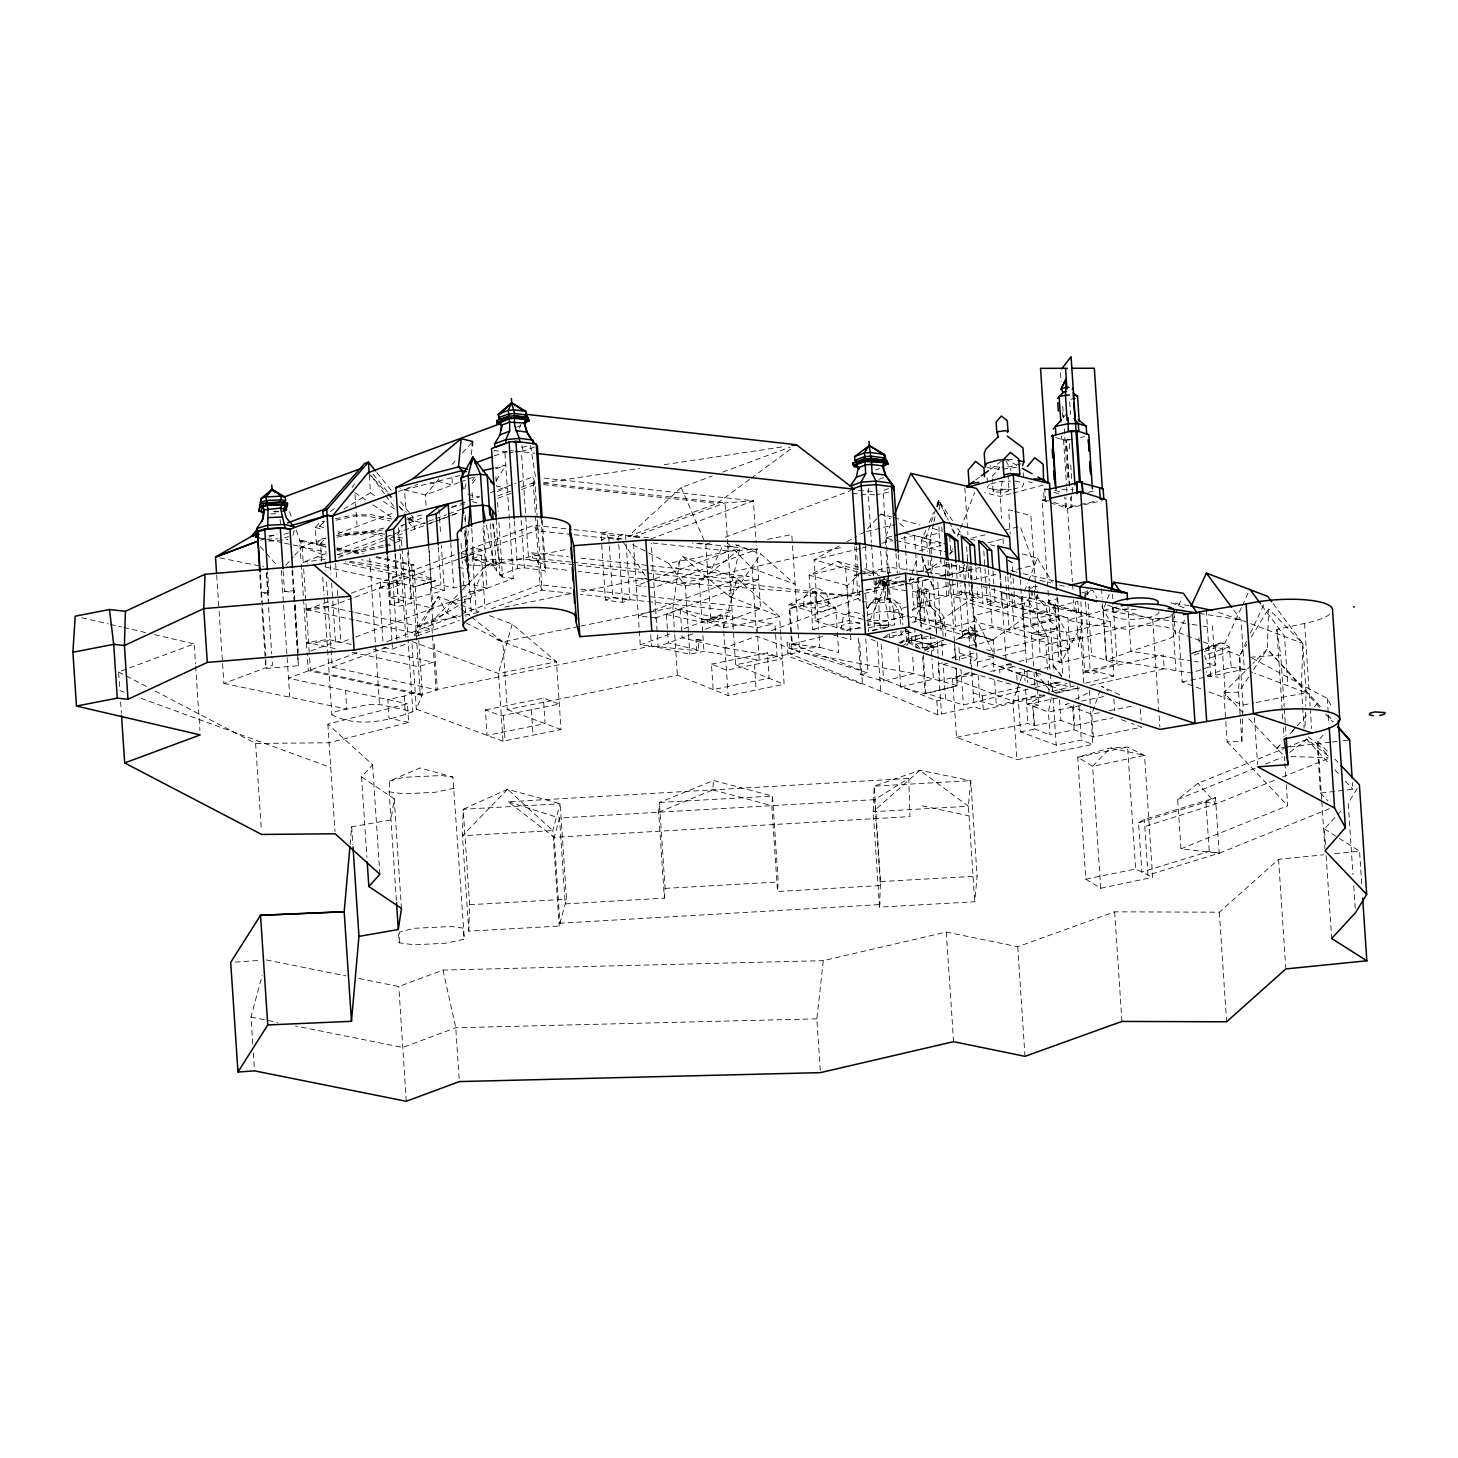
<?xml version="1.0" encoding="UTF-8"?>
<svg xmlns="http://www.w3.org/2000/svg" width="1458" height="1458" viewBox="0 0 1458 1458"><rect width="100%" height="100%" fill="white"/><g stroke="black" fill="none" stroke-linecap="round" stroke-linejoin="round"><path stroke-width="0.75" stroke-dasharray="5 3.75" d="M396.357 900.461L389.158 791.858L389.468 781.087L419.922 767.947L452.891 777.096L464.355 939.207L445.419 943.235L414.017 944.82L399.182 942.834L398.581 933.813M399.182 942.834L399.51 932.063L413.853 928.309L451.233 926.504L462.915 928.072L464.355 939.207M468.783 931.17L469.567 904.725L463.225 809.263L507.53 789.27L560.164 803.777L566.506 899.221L559.161 926.049L468.783 931.17L462.441 835.726L463.225 809.263L560.164 803.777L552.819 830.604L559.161 926.049M1246.517 641.392L1239.756 655.717L1238.607 692.149L1240.248 716.789M1225.795 721.619L1227.126 741.794L1241.87 741.448L1243.036 705.016L1239.756 655.717L1246.681 644.472M1253.57 669.678L1267.312 649.102L1268.588 608.879L1302.814 643.47L1306.095 692.769L1305.675 706.109M1273.144 603.648L1302.814 643.47L1301.411 687.921L1304.09 728.253M1305.038 726.102L1305.603 708.333M559.416 923.26L879.356 904.616L879.52 907.131L880.541 881.58L874.199 786.135L919.907 770.243L970.773 780.65L977.115 876.112L974.728 901.737L879.52 907.131L873.178 811.687L874.199 786.135L970.773 780.65L968.385 806.274L974.728 901.737M508.368 801.791L559.508 818.011L565.212 903.905L664.374 898.128L658.651 812.234L659.38 802.483L713.491 780.522L772.503 796.068L778.207 881.962L777.515 891.531L880.377 885.535L874.672 799.64L908.79 778.426L909.992 816.589L554.222 837.329L508.368 801.791L908.79 778.426M664.374 898.128L665.085 888.378L659.38 802.483L772.503 796.068L771.811 805.636L777.515 891.531M658.651 812.234L712.798 789.871L713.491 780.522M888.797 575.655L887.813 588.175L907.477 590.8M888.961 573.559L889.453 567.29L945.385 574.798L946.807 596.085L909.664 591.091M468.273 531.058L465.558 564.902L493.205 565.923L500.13 563.353L492.585 523.732M350.102 844.674L351.688 826.777L390.999 819.943L394.189 798.838L361.566 776.895L372.592 764.703L327.886 724.17L407.42 703.795L408.659 722.403L329.107 742.778L255.587 743.452L154.894 690.892M858.543 574.215L854.315 575.163L852.493 596.085L681.888 583.127L578.334 571.463M965.56 579.482L966.8 565.886M967 563.608L967.82 554.532M879.52 907.131L880.012 901.919M1022.24 616.588L1024.3 603.794L1029.84 597.543L1032.519 596.869L1037.987 597.27L1045.058 603.102L1047.464 613.271L1046.279 615.786L1038.406 617.809L1028.455 618.137L1022.24 616.588L1023.425 614.055L1031.298 612.05L1041.267 611.722L1047.464 613.271M471.317 454.55L472.009 448.025M820.271 1070.391L816.845 1018.832L823.314 960.658L946.297 932.063L1017.739 946.752L1114.659 911.833L1219.325 912.198L1278.557 859.345L1323.554 854.807M803.358 606.182L804.488 596.65L811.559 589.032L814.421 588.394L819.578 588.941L826.759 594.244L829.128 603.412L827.032 605.963L818.612 607.822L808.807 607.913L803.358 606.182L805.454 603.648L813.874 601.771L823.679 601.68L829.128 603.412M1002.156 480.885L1000.188 496.431L1001.664 518.647M679.574 561.202L672.922 607.421L674.562 632.262M861.058 627.979L847.171 629.327L840.956 627.778L843.18 617.572C848.319 610.392 858.088 610.938 863.956 616.88M1080.852 601.899L1082.273 623.404L1078.537 646.842L1075.585 602.154M1051.291 697.562L1048.411 712.014L1049.924 734.741L1074.145 729.838L1093.3 736.964L1141.632 727.196L1131.426 723.405M933.448 523.805L929.129 542.832L930.149 558.232M933.922 521.691L935.362 515.348M937.294 506.874L938.733 500.531L952.53 520.779M648.719 552.983L668.712 563.371L739.571 549.21L728.836 596.085L731.114 597.16M868.932 488.011L868.075 491.747L871.447 542.504M464.738 488.959L466.36 482.598M252.763 1043.946L250.976 1017.046L262.203 975.311M580.721 626.083L672.922 607.421L723.697 627.888L737.001 578.498L682.308 556.427L675.564 568.237L678.535 568.474M512.141 624.042L498.472 673.523L502.974 741.265L561.002 729.51L556.5 661.768L512.141 624.042L489.432 615.622M292.93 535.286L294.279 530.384M1109.246 594.226L1103.123 610.209L1106.403 659.508L1191.168 673.013L1215.717 664.757L1215.334 645.493L1220.31 643.014L1223.791 643.178L1229.13 646.951L1231.263 667.235L1206.714 675.491L1206.44 671.464M909.391 581.888L917.556 556.883M1100.097 690.199L1091.805 714.238L1093.3 736.964M935.836 508.897L926.413 536.107L927.434 551.489M936.565 506.819L938.733 500.531L948.374 520.069M1019.506 682.891L1012.982 701.134L1016.864 759.746L1092.88 744.4L1090.639 710.575M1020.235 680.85L1022.423 674.781L992.424 663.627L979.849 668.384M1011.396 489.651L997.017 490.216L987.813 488.047L989.162 484.421M992.151 476.474L999.55 467.726M993.171 491.747L993.773 490.161L998.639 488.867L1008.991 489.56L1008.389 491.146L1003.505 492.458L993.171 491.747L992.297 478.643M1172.688 621.29L1177.171 609.59M1178.647 605.69L1181.8 597.452M1026.377 662.661L1022.058 597.488L1023.662 593.351M1024.464 591.274L1027.69 583M1028.491 580.94L1037.367 558.195L1020.327 553.311M890.947 523.44L885.17 538.02L885.917 549.156M952.457 548.809L950.798 552.983L944.237 551.489M957.414 536.307L974.764 492.531M414.108 635.888L417.899 626.648L438.257 596.668L458.468 604.159M502.974 741.265L416.332 709.171L422.401 694.409L418.646 637.948M925.775 530.493L921.456 540.481L922.477 555.881M929.238 522.511L933.539 512.523M937.002 504.523L938.733 500.531L947.281 518.829M519.285 428.288L521.089 424.278M1200.736 688.814L1182.11 681.888L1178.829 632.59L1184.534 620.27M1241.323 607.731L1222.296 648.755L1225.577 698.054L1243.036 705.016L1253.898 702.902M1242.271 605.69L1247.975 593.37M461.311 603.812L470.624 598.144L485.696 565.777L568.019 549.101M840.956 627.778L842.141 625.245L850.014 623.222L859.983 622.894M1029.129 586.79L1028.728 587.647L1030.842 588.175L1037.276 586.517L1029.129 586.79L1029.439 598.4L1037.586 598.126L1037.567 590.818M1250.381 633.209L1264.851 602.537M651.216 579.154L685.333 585.952L699.439 583.109L707.768 573.286L709.317 573.723L723.314 544.636M462.478 599.803L452.272 601.862L446.421 612.889L417.899 626.648L431.568 621.928L462.642 615.64M1036.182 595.338L1040.247 656.373L1061.205 662.333L1082.273 623.404L1129.531 629.747L1165.799 617.809A38.929 9.55 -3.8 0 0 1173.034 613.782M397.542 534.667L402.918 524.789M875.729 584.986L881.343 580.102L887.503 583.528L886.81 584.713L875.729 584.986L881.343 580.102L887.503 583.528M869.023 605.69L867.145 608.861A19.045 17.988 -47.1 0 1 873.451 601.297L881.124 597.416L891.895 599.019A19.045 17.988 -47.1 0 1 902.174 613.818L902.903 624.881M943.107 636.417L942.433 626.375A20.193 16.603 64.7 0 0 932.683 608.715L929.475 606.984L929.183 590.362L926.249 589.579L917.428 590.654L917.72 607.293L916.699 591.912L922.659 587.009L929.183 590.362L930.204 605.744L925.52 607.968L917.72 607.293L914.275 609.189A20.193 19.063 -47.1 0 0 911.615 611.485M883.293 637.529L901.153 634.522L903.304 630.84M905.637 627.304L906.84 645.347L909.118 641.447L921.511 638.422L921.256 634.449L908.863 637.474L906.566 641.374L900.042 643.014L930.477 635.688M415.275 635.579L438.257 596.668L446.421 612.889L458.505 619.103M1357.161 788.468L1348.213 803.103L1352.969 874.672M1251.292 636.982L1268.588 608.879M352.107 487.519L354.403 483.801M496.23 480.502L505.78 465.157L495.228 467.69M1248.595 677.168L1238.607 692.149L1223.863 692.477L1225.649 719.377M472.228 480.684L474.67 477.112M730.859 597.507L760.748 553.949L795.157 584.293L752.128 568.365L726.777 542.394M900.461 624.133L900.023 617.499A19.045 15.655 64.7 0 0 890.82 600.842L887.776 599.22L879.447 600.259L877.771 602.464A19.045 9.769 -85.1 0 0 873.943 620.725L874.527 629.583M1071.393 495.975L1072.086 506.363L1071.12 507.584L1065.434 507.694L1064.741 497.306M1065.434 507.694L1066.454 506.418L1065.889 498.107M1072.086 506.363L1071.12 507.584L1070.427 497.196M438.949 479.008L425.426 495.009L426.155 506.218M1049.049 489.195L1044.803 488.922L1043.545 490.38L1044.238 500.768L1048.739 500.787L1068.659 507.111L1078.337 504.978M1044.238 500.768L1045.477 499.31L1044.803 488.922M472.283 483.236L476.602 478.26M1062.918 417.972L1067.11 413.197M1321.659 799.349L1317.795 741.193L1325.049 732.937M285.786 565.303L293.24 556.901M294.735 555.225L302.189 546.823L325.48 538.184L321.307 539.023L316.386 544.344L326.72 547.297M1276.88 748.428L1281.236 743.58L1276.843 748.391L1288.052 747.097M452.162 464.337L455.096 461.074M462.441 452.928L472.72 441.519M1297.219 725.774L1308.792 712.926M1314.569 706.51L1317.467 703.303L1267.312 649.102L1252.823 663.554M1325.431 844.565L1324.393 828.909L1340.777 811.177M316.386 544.344L315.256 527.359L320.177 522.037L324.514 521.107M891.84 517.061L881.088 514.054L864.394 532.061L858.58 535.268M432.315 633.228L431.568 621.928L460.947 591.456M462.496 589.852L485.696 565.777M1251.219 665.158L1223.863 692.477L1242.562 712.215M977.662 631.514L973.197 633.629A8.657 2.114 -3.8 0 1 963.574 633.337A8.657 2.114 -3.8 0 1 964.303 630.749L976.368 630.53L977.662 631.514L977.935 635.56L973.47 637.675A8.657 2.114 -3.8 0 1 963.847 637.383A8.657 2.114 -3.8 0 1 964.576 634.795L973.251 634.048L977.935 635.56M833.52 635.014L850.907 639.752L847.298 585.569L861.514 571.828M323.53 527.559L319.393 526.374L324.223 521.764M319.393 526.374L323.002 522.985M321.726 561.421L320.523 543.36L324.132 539.97M412.851 711.704C386.935 721.236 357.994 727.815 331.914 714.894L335.522 711.504L367.999 704.542L379.463 704.451L412.851 711.704L408.058 639.442M639.77 537.729L628.034 536.526L681.178 487.537L712.233 476.001M960.202 572.593L964.74 568.492L964.449 564.1M300.184 548.609L302.189 546.823L326.355 552.072M881.124 597.416L880.377 598.017A19.045 4.155 82.9 0 0 879.138 611.85L880.268 628.872M709.317 573.723L739.571 549.21M1329.514 808.68L1219.198 853.222L1180.962 848.811L1177.681 799.513L1198.002 783.274L1283.969 748.574M884.241 637.492L889.198 633.629L898.948 631.259M923.971 648.938L930.969 643.47L943.381 640.445L924.135 649.411M909.828 584.658L918.832 577.696M926.03 572.137L940.428 561.002M949.431 554.04L953.04 551.252M1289.656 752.456L1307.042 739.261L1328.73 756.374M749.54 479.445L717.081 503.466L538.84 484.147M751.344 478.115L791.001 448.754M1084.406 596.322L1091.04 591.474M330.383 511.521L335.759 507.603M975.766 479.937L979.411 477.276M990.365 469.312L1003.122 460.017M952.147 658.032L959.291 653.002L977.079 658.688L969.935 663.718M994.265 653.366L993.39 640.044L936 623.751L966.545 602.482L1023.407 618.629L992.843 639.88M936 623.751L938.806 621.819M901.682 646.514L911.596 639.898L933.047 645.511L933.375 650.286L927.434 651.762M924.791 651.033L933.047 645.511M970.663 645.147A17.314 4.246 -3.8 0 0 976.149 644.655L993.39 640.044L975.129 634.831L958.362 638.896L964.576 634.795M958.362 638.896L968.75 632.189L993.39 640.044M956.484 639.697L962.845 635.706M962.572 631.66L970.518 626.703L976.368 630.53M343.888 509.061L370.46 492.804L369.293 475.253M431.568 621.928L459.452 604.942M1219.198 853.222L1209.229 851.363L1141.833 872.048L1138.552 822.749L1144.311 819.487L1215.498 797.654L1219.198 853.222L1147.993 875.055L1144.311 819.487M899.695 642.541L908.863 637.474M839.243 545.93L814.074 559.781L818.722 629.528M846.97 541.665L856.648 536.325M1080.578 705.508L1048.411 712.014L1027.234 704.141L1044.748 695.302M1075.311 699.311L1089.399 692.24M1085.062 594.08L1090.784 591.201M410.062 518.046L413.051 521.29L415.02 529.035L409.188 523.222L413.051 521.29L412.76 516.843L398.453 499.183M1190.785 653.749L1220.31 643.014M858.416 567.071L837.53 561.385L809.117 575.181L812.707 629.364L816.863 630.494M882.947 628.872L894.41 624.753L893.535 611.485A19.045 9.769 -85.1 0 0 887.576 597.835L885.717 597.306L884.386 577.404M1204.29 802.574L1215.498 797.654M865.76 638.732L868.02 672.976L791.894 649.102L788.942 604.633L815.186 591.602L815.15 620.762L836.017 612.178L888.724 626.284L871.137 630.53M394.006 543.196L401.46 540.171L401.879 546.513M408.659 722.403L389.031 718.174L387.792 699.567L404.158 696.122L411.63 693.097L422.401 694.409L437.345 689.962L434.065 640.518M1286.065 747.717L1307.042 739.261M1177.681 799.513L1255.119 768.238M1265.599 764.01L1282.329 757.249M1274.201 780.394L1215.917 803.923L1144.785 826.577M1282.53 777.023L1328.311 758.543M1180.962 848.811L1287.706 805.709L1286.065 781.051M877.388 598.327L874.527 599.457A19.045 15.655 64.7 0 0 867.455 614.711L868.585 631.733M899.805 642.796L921.256 634.449M969.37 672.338L952.603 678.681L956.503 737.292L1016.864 759.746M219.101 611.266L223.894 683.474L272.464 665.249L271.881 656.228M260.162 540.298L266.541 537.911M268.673 537.127L277.184 533.938M310.718 651.015L335.486 641.757L340.899 642.486L353.437 637.82M516.606 427.158L520.615 425.681M398.417 491.528L417.553 484.439M494.244 455.953L509.279 450.376L513.325 450.832M526.775 446.257L519.048 448.025M534.466 447.059L521.435 451.743L528.616 559.599L545.219 564.191M458.687 482.653L425.426 495.009L400.221 488.722M460.764 481.887L473.249 477.24M495.665 468.929L505.78 465.157M338.165 533.464L395.318 512.25M326.282 553.621L303.209 562.187L301.77 540.389L299.674 540.973L301.077 562.168M336.926 549.666L381.668 533.063M400.841 525.937L424.26 517.244M451.962 506.965L458.341 504.596M460.473 503.794L479.646 496.686M490.289 492.731L515.859 483.236M517.973 482.434L532.899 476.912L534.886 482.27L537.237 517.645M497.16 491.51L507.275 487.756L496.522 486.316L495.793 475.144M429.436 523.367L437.746 520.287M439.824 519.504L450.23 515.64M452.308 514.874L458.541 512.56M338.566 557.43L387.409 539.296M389.523 538.512L395.902 536.143M398.016 535.359L402.262 533.774M410.773 530.621L459.799 512.414M498.199 498.162L510.993 493.405M521.654 489.451L536.58 483.892L531.842 483.382M119.592 686.426L118.627 671.956L194.187 643.907L195.518 663.882M327.995 601.789L304.613 610.483L326.483 607.603L352.052 598.217M351.396 593.114L459.853 552.837M461.986 552.035L534.284 525.19L536.289 530.548L354.185 597.434M537.273 525.135L536.125 525.554L571.773 529.418M380.556 587.884L380.155 581.906L388.12 582.963L401.788 577.878L392.676 576.657L396.922 640.518M461.421 553.621L467.398 554.423L481.067 549.338L485.022 608.751M379.408 587.72L393.077 582.653L402.189 583.874L388.521 588.941L379.408 587.72L382.962 641.156M460.637 558.469L472.356 554.113L481.468 555.334L467.799 560.401L461.822 559.599M722.767 472.1L790.108 447.096M500.13 563.353L493.442 562.46L486.516 565.03L483.874 525.153M626.175 544.016L629.874 599.657L622.602 602.354L605.453 600.058L601.061 533.974L607.421 531.623L607.822 537.601M464.81 585.715L469.695 583.911L487.008 588.23L482.744 524.005M490.398 523.841L493.205 565.923L499.875 575.053L517.481 568.511L524.351 567.818L544.636 570.534L545.766 572.301L542.248 519.522M601.061 533.974L618.21 536.289L625.482 533.592L625.883 539.569L608.733 537.273L601.461 539.97L605.744 540.535M355.533 637.055L513.307 578.462L504.905 451.998M628.034 536.526L720.052 502.372M633.064 537.036L725.009 502.901L753.385 500.823L756.173 542.85M650.961 538.859L753.385 500.823L544.144 478.133M357.155 652.692L288.465 678.189L407.42 703.795M386.935 641.629L459.252 614.784M461.366 613.982L540.061 584.767L571.554 588.194M383.399 647.826L392.512 649.047L406.181 643.962M875.511 470.023L879.393 468.583M878.937 479.336L884.532 477.258M710.119 542.85L705.854 544.435L692.459 543.087M725.063 537.309L850.962 490.562M888.469 488.612L883.038 490.635L890.437 602.045L902.994 603.721M644.746 582.544L636.289 585.697L645.238 586.608M646.86 581.76L729.383 551.124L757.759 549.046L654.186 587.519L647.48 586.827M888.706 492.166L876.859 494.663M605.453 600.058L612.725 597.361L629.874 599.657M650.997 611.285L638.312 616.005L656.209 617.827M653.111 610.501L731.387 581.432L759.764 579.373L655.061 618.247M633.501 543.67L640.226 644.91L696.724 650.651L696.013 639.88L697.963 639.369L698.692 650.14L668.311 642.942L666.415 614.419L680.266 609.28L720.27 618.757L720.033 615.003L707.094 619.632L701.827 619.103L757.085 627.778L773.123 623.951M640.226 644.91L669.477 634.048M684.112 628.617L732.171 610.756L580.302 594.281M692.75 633.865L658.123 646.732L651.252 543.287M705.453 629.145L760.547 608.697L756.319 545.055M863.464 573.632L881.944 571.19L890.729 572.374M899.878 576.73L889.034 580.758L907.86 583.291M680.266 609.28L682.162 637.802L724.845 647.917L756.629 636.107L799.658 652.054L792.532 545.857M771.428 630.621L858.124 598.418L854.698 546.732M359.069 978.537L398.818 986.501L443.013 970.08L823.314 960.658M337.873 554.623L382.634 538.184M384.766 537.401L391.163 535.05M393.296 534.266L401.825 531.149M403.939 530.366L433.791 519.394M435.924 518.611L446.585 514.692M448.718 513.927L461.493 509.225M497.743 495.92L510.537 491.218M521.18 487.3L534.886 482.27M327.613 597.525L332.242 667.181L387.336 646.951M417.006 636.053L459.398 620.488M491.182 608.806L542.048 590.144L571.299 593.315M666.415 614.419L707.33 623.404L720.27 618.757M1192.826 653.056L1203.05 649.63M1205.11 648.938L1215.334 645.493M1205.365 649.375L1223.791 643.178M1194.157 654.915L1202.34 652.163M1204.381 651.471L1214.605 648.045M1229.13 646.951L1204.581 655.189L1205.638 659.399L1230.206 651.161M268.928 592.276L261.656 594.536L261.656 592.732L268.928 592.276L267.579 571.919M1138.552 822.749L1205.948 802.064L1215.917 803.923L1198.002 783.274M284.128 534.339L288.411 533.027M284.365 537.893L288.648 536.599M1098.129 671.992L1092.552 673.687L1084.606 671.099L1080.706 612.597L1074.364 611.339L1073.598 599.803M325.17 566.962L415.238 586.535L430.183 582.088L433.463 631.533M415.238 586.535L435.377 580.776L414.218 571.171L361.493 559.708M422.711 584.312L435.377 580.776L345.309 561.366M375.872 557.539L411.703 565.321L413.78 564.738L418.501 635.688M891.695 536.252L885.17 538.02L893.918 540.025M988.123 542.85L1003.122 538.786M928.673 579.336L912.034 583.838L913.455 605.125L948.812 595.538L958.106 593.807L961.387 594.554L960.786 585.606M941.157 575.946L945.385 574.798M887.977 580.32L890.054 611.485L909.191 606.291M961.387 594.554L953.678 596.65L965.506 599.347L973.215 597.251L977.917 598.309L977.17 587.301M966.618 546.659L970.19 600.404L977.917 598.309M970.19 600.404L982.856 603.302L990.565 601.206L995.067 602.227L992.971 570.807M986.319 588.759L987.358 604.323L995.067 602.227M987.358 604.323L1002.102 607.676L1009.811 605.58L1058.399 617.153L1009.064 630.075L973.707 621.545L955.683 626.448L907.55 615.476M1116.956 606.874L1067.821 620.051L1082.273 623.404M1021.001 463.826L1009.884 466.779L1001.664 467.107M1016.481 467.289L1001.682 469.221M991.021 483.928L1000.297 481.468L1010.558 481.067M1013.255 489.159L1022.532 486.699L1023.88 483.072L1014.677 480.903M696.724 650.651L698.692 650.14M1010.923 493.624L1000.188 496.431L984.715 492.695M1013.055 493.059L1045.24 484.621M976.295 647.06L974.217 615.568L1029.293 601.753L1030.879 625.701L1049.851 620.725L1057.579 627.851L1057.743 630.421L1038.77 635.159M1057.579 627.851L1038.606 632.808L1030.879 625.701M389.468 781.087L403.83 777.333L441.209 775.528L452.891 777.096M460.127 475.508L404.54 489.797L406.035 512.214M408.623 518.374L423.585 514.528M451.379 507.402L466.341 503.557M387.737 555.425L390.544 597.725L397.925 595.83L410.81 599.038L444.362 590.417L441.373 545.219M428.798 547.333L431.495 587.191L440.881 584.786L453.766 587.993L457.739 586.973M387.19 556.664L390.343 604.286L403.41 600.933L390.544 597.725M459.726 586.462L469.695 583.911L465.867 526.32M390.343 604.286L398.672 606.364L411.739 603.011L432.953 608.296L428.816 546.294M1028.145 689.142L963.355 704.979L925.885 693.261L923.333 654.988M704.287 577.404L707.987 576.475M977.297 662.132L992.406 658.342M1002.867 655.717L1025.685 649.995L1022.587 603.43M1074.619 685.916L1050.945 691.639M1085.517 683.182L1113.839 676.075L1110.249 621.801L1101.464 606.036M978.172 675.09L979.904 701.316L996.343 705.581L1040.411 694.537M889.562 637.93L911.104 632.553L911.906 644.655M924.354 649.776L949.942 643.397M858.252 638.021L860.694 674.744L883.657 681.105L913.838 673.596L957.396 685.697L956.102 665.996M898.146 647.899L900.752 687.046L925.101 693.789L957.086 685.825L955.901 667.964M879.666 580.32L886.464 579.318L887.776 599.22L887.157 578.152M916.699 591.912L928.454 591.602M867.455 614.711L879.138 611.85L893.535 611.485L902.174 613.818L900.023 617.499L888.323 620.361L873.943 620.725L867.455 618.976M868.33 627.979L880.031 625.117L894.41 624.753M872.485 630.767L878.336 629.346M912.052 622.402L920.326 620.379L935.562 619.996L944.729 622.475L945.659 636.545M925.684 629.51L942.433 626.375L944.729 622.475A20.193 19.063 -47.1 0 0 933.831 606.765L927.27 604.961L915.424 607.239A20.193 16.603 64.7 0 0 912.052 610.027M943.636 644.418L931.243 647.443L915.989 647.826L914.804 629.783M866.599 531.532L895.303 524.534M859.91 548.609L814.074 559.781L857.778 571.992M862.097 548.062L866.471 547.005M881.744 543.269L892.661 540.608M901.39 538.494L914.476 535.286L947.026 544.399M837.366 632.371L838.714 652.583L819.888 647.316L792.277 643.962L789.926 608.496L861.058 591.146M865.378 590.107L904.525 580.557M789.926 608.496L922.021 577.204L924.992 621.673L920.29 622.821L917.337 578.334M812.707 629.364L849.103 620.488L861.514 623.86M792.277 643.962L824.827 636.016M846.314 630.767L861.314 627.122M904.725 616.534L867.729 625.555L884.332 586.389L883.694 576.694M919.652 550.614L941.212 545.42M985.244 534.813L969.26 538.658L977.771 541.1M1004.635 530.147L1020.181 526.393L1034.178 565.175L1010.904 570.771M921.839 556.756L933.721 589.378L963.246 582.271M974.09 579.646L1000.316 573.322L1001.336 588.54M860.694 674.744L868.02 672.976M900.752 687.046L933.357 679.191L932.008 658.761M1010.613 663.554L1006.385 664.575L1043.527 675.145M1019.069 661.495L1069.935 649.174L1067.857 617.773L990.11 596.03L959.492 591.547L962.59 636.617M938.988 526.575L939.061 533.081L926.413 536.107L921.456 540.481L929.129 542.832L941.449 542.868M917.793 571.682L949.322 564.118L970.791 570.206L971.374 579.118M1050.216 621.053L1048.867 600.732L1057.615 598.637L1054.025 607.786L1089.181 614.638L1036.474 599.639L1001.61 592.896L1006.075 660.091M1081.727 592.877L1092.698 590.253L1097.09 598.144M1069.935 649.174L992.187 627.432L962.353 634.595L920.29 622.821M1024.045 627.341L1059.091 618.921M1033.576 666.233L1031.389 633.246L1050.708 628.598L1066.655 632.736L1110.249 621.801L1086.465 615.64M925.885 693.261L957.396 685.697M1036.018 670.133L1053.788 665.85L1062.025 676.421M1034.998 687.502L1059.638 681.579M973.179 692.878L982.364 695.922L1021.912 686.918M1030.697 684.932L1048.284 680.922L1049.213 694.846M787.83 652.838L937.786 714.857L974.108 706.802L983.293 709.827L1044.803 695.849M1057.925 692.86L1079.704 687.921M1090.529 685.46L1164.231 668.785L1163.32 654.879L1083.13 673.013M1075.895 398.198L1069.571 399.62L1070.555 414.491M939.535 575.837L945.695 575.855L970.791 570.206M951.983 658.068L976.313 652.601M945.549 699.293L943.235 664.319L947.372 663.39M1080.433 437.546L1084.533 436.635M681.888 583.127L843.909 546.878M860.639 573.741L889.453 567.29M903.14 584.749L852.493 596.085L578.097 565.175M905.327 584.257L927.233 579.355M942.561 575.928L979.776 567.599M1088.069 492.275L1096.416 490.417M1080.433 504.504L1097.109 500.805M942.506 662.88L938.15 663.846L941.485 714.037M879.812 677.824L936.856 700.952L940.574 700.132M1053.788 604.377L1054.025 607.786L1077.772 601.17L1078.537 612.56L1048.94 603.922L1042.051 500.058L1045.477 499.31M1042.051 500.058L1067.529 508.368L1102.412 500.714M1113.42 607.767L1117.156 663.955L1091.586 655.663L1059.037 662.807L1055.209 605.161L1048.94 603.922M1084.606 671.099L1117.156 663.955M1282.767 718.903L1276.825 629.437L1304.618 623.404A55.313 13.559 -3.8 0 0 1330.844 613.289M335.34 518.793L352.654 515.075L371.462 514.674L392.33 519.212M335.996 520.196L355.479 516.023L366.942 515.932L389.906 520.925M336.47 535.779L353.784 532.061L372.592 531.66L387.19 534.831M337.126 537.182L356.609 533.008L368.072 532.917L382.689 536.088M454.331 788.231L435.395 792.241L403.975 793.845L389.158 791.858M383.983 528.088L357.319 533.701L346.293 534.065L338.019 531.696M382.361 530.001L360.144 534.685L342.156 535.05L338.019 533.865M382.889 545.547L358.449 550.687L347.423 551.051L337.071 548.099M385.112 545.073L391.783 543.67M383.49 546.987L361.274 551.671L343.286 552.035L337.071 550.267M385.714 546.513L392.366 545.11M1100.699 888.268L1152.658 877.351L1144.566 755.372L1127.563 747.061L1110.212 747.99L1077.699 757.212L1085.809 879.174L1100.699 888.268L1092.589 766.307L1110.212 747.99L1144.566 755.372L1092.589 766.307L1077.699 757.212L1127.563 747.061L1135.654 869.023L1152.658 877.351M616.351 539.314L620.744 538.421L646.951 578.297L580.339 591.784M464.501 599.384L470.624 598.144M464.865 615.185L480.411 612.032M504.832 607.093L571.445 593.588M578.498 626.539L502.81 641.866L466.56 623.24M723.697 627.888L779.611 616.57L780.795 634.376M757.65 636.399L759.235 660.073L703.977 651.38L689.853 654.223L651.453 646.04L436.051 689.689L432.461 635.488M485.368 709.918L543.415 698.163L559.325 704.068L501.279 715.823L485.368 709.918L487.063 735.379L545.092 723.624L543.415 698.163M711.468 664.119L767.382 652.801L782.417 658.87L726.503 670.188L711.468 664.119L713.162 689.579L769.077 678.243L767.382 652.801M471.444 617.044L502.81 641.866L507.311 709.627L677.423 675.163L728.198 695.648L784.112 684.312L780.941 636.599M1022.423 674.781L1047.865 684.622L1063.101 681.542M1047.865 684.622L1052.312 686.536L1066.946 683.565M1043.983 694.865L1012.982 701.134L952.603 678.681L977.152 673.942M1055.063 692.641L1078.537 687.884M1027.234 704.141L1059.401 697.635M1069.206 703.558L1065.251 704.36L1091.805 714.238L1100.59 712.47M1081.69 701.043L1105.073 696.323M1182.11 681.888L1205.219 677.223M1207.315 676.785L1244.312 669.313L1252.604 672.393M956.503 737.292L1027.908 723.514L1034.014 725.792L1060.895 720.361L1074.692 725.483L1112.964 717.755M1109.374 710.684L1133.54 705.8M1017.484 686.773L1020.491 731.861L1056.212 745.147L1081.271 740.081L1092.88 744.4M1085.809 879.174L1135.654 869.023M468.164 592.221L487.209 588.449M727.797 547.26L738.823 545.073M767.509 539.387L791.785 534.576L792.387 543.597M727.834 545.602L735.597 664.757L799.585 652.054M1256.085 702.483L1306.095 692.769L1254.664 673.159M1011.706 664.265L999.477 666.616L992.424 663.627M990.529 671.354L1015.078 666.616M1029.694 670.716L1016.59 673.25L999.477 666.616L999.915 673.013M1036.401 671.682L1038.625 705.344L1033.266 706.383L1034.779 729.109L1049.924 734.741M1020.491 731.861L1034.779 729.109M908.899 579.719L919.834 577.623M1107.369 605.161L1152.749 619.796L1174.619 616.096M543.305 482.89L639.625 468.382M664.265 464.665L785.224 446.44M722.895 618.356L710.884 620.014L701.827 619.103M325.079 559.325L303.209 562.187L307.602 563.153M306.8 643.579L328.67 640.7M1290.275 746.842L1330.152 742.231M1332.32 741.994L1340.977 740.992M1343.128 740.737L1349.616 739.99M1308.263 736.91L1317.175 743.744L1320.438 793.043L1352.896 789.288L1352.459 782.563M1334.799 853.677L1359.549 851.18L1361.772 884.733M509.316 452.563L513.307 452.162M515.294 451.98L523.276 451.196L521.344 444.143M268.873 541.137L287.864 539.515M261.839 607.694L265.866 668.475L298.38 665.705L294.917 603.867M872.358 491.437L857.104 490.289M874.727 494.827L859.527 494.134M862.316 601.407L875.474 603.175L890.437 602.045M1250.454 657.23L1280.744 655.061L1284.152 706.51M235.157 962.098L259.67 960.403M816.936 602.828L815.186 591.602L835.762 608.095L816.936 602.828L788.942 604.633L814.621 612.67L835.762 608.095L837.22 630.129M791.894 649.102L819.888 647.316L818.867 631.751M283.144 570.953L284.492 591.31L294.151 590.709L294.899 601.954M874.672 799.64L559.508 818.011L554.222 837.329L559.927 923.242M665.085 888.378L778.207 881.962M469.567 904.725L566.506 899.221M880.541 881.58L977.115 876.112M273.448 511.339L279.681 511.047M274.414 511.922L278.751 511.722M270.678 513.981L278.952 513.617M268.965 535.578L277.658 535.177M267.033 539.223L277.895 538.731M1007.405 459.726L1014.021 459.47M999.605 467.198L989.982 466.05M999.459 469.312L987.121 467.617M884.751 582.781L876.422 583.82L876.058 578.443M921.511 638.422L936.765 638.039M920.253 649.174L906.566 641.374L915.733 643.853L930.969 643.47M816.845 1018.832L455.771 1027.762L402.681 1047.482L295.591 1025.995M1072.25 439.368L1061.77 439.496L1061.497 435.577M493.205 565.923L474.761 559.799L528.616 559.599L575.837 564.92M1044.165 489.651L1048.594 489.633M1062.044 489.615L1073.252 489.596M956.12 566.05L941.248 566.05L940.665 557.266M1055.701 437.582L1063.538 440.043L1069.133 440.079L1069.88 451.342M1291.004 756.593L1328.202 757.631M1195.76 651.27L1199.223 651.434M696.013 639.88L703.266 640.627L697.963 639.369M571.864 534.485L538.111 530.912L537.346 525.682M574.124 534.721L619.121 539.478M652.874 543.05L729.383 551.124M570.771 562.077L532.516 558.049L531.751 552.801L568.438 556.792M573.012 562.314L723.788 578.243L749.12 576.402L577.459 557.776M543.907 483.254L725.009 502.901L727.688 543.342M574.033 529.673L648.573 537.747M698.254 543.141L756.611 549.484M580.557 589.16L760.547 608.697M515.367 451.051L535.013 453.274M854.315 575.163L858.179 575.6M474.761 559.799L569.313 570.461M852.948 493.26L857.34 493.843M507.092 452.253L494.153 450.558L494.444 455.024M481.067 549.338L471.955 548.117L476.201 611.977M458.377 567.563L467.052 568.729L469.695 583.911M880.031 625.117L888.724 626.284M496.194 519.668L499.875 575.053L501.023 575.199M513.307 578.462L502.554 577.022L499.875 575.053M317.771 556.792L326.045 557.904M284.492 591.31L294.17 592.604L294.151 590.709M1067.857 617.773L1037.385 613.326L959.492 591.547M349.847 561.366L414.218 571.171M1188.817 605.617L1171.467 602.847L1186.921 608.952M1199.442 613.381L1241.05 620.014L1302.814 643.47M1103.123 610.209L1190.038 624.06M1192.207 624.407L1200.882 625.774M1203.05 626.12L1207.388 626.812M1192.134 661.003L1130.952 651.27L1106.276 660.438L1102.248 599.785M1194.23 661.331L1198.421 662.005M1207.042 663.372L1215.717 664.757M1231.263 667.235L1244.312 669.313L1241.05 620.014L1233.049 609.189M1206.714 675.491L1218.123 677.296M724.845 647.917L777.041 656.537L774.909 624.243L720.033 615.003M904.671 628.198L911.104 632.553L900.898 630.785L901.153 634.522M804.725 653.129L913.838 673.596L912.489 653.366M266.358 959.929L345.819 975.876M250.976 1017.046L277.749 1022.423M219.885 557.885L263.752 566.779M223.894 683.474L346.785 709.08L345.546 690.472M260.253 538.184L282.323 542.74M284.529 543.196L302.189 546.823L326.282 555.972M922.258 805.837L969.023 815.842M343.687 563.353L430.183 582.088M353.51 612.178L326.027 606.218L304.157 609.098L354.276 619.978M355.716 612.652L431.131 628.981L416.186 633.428L356.481 620.452M351.269 644.454L328.232 639.461L306.362 642.322L336.579 648.901M373.448 649.247L433.336 662.224L418.391 666.671L352.052 652.255M332.242 667.181L437.345 689.962M389.286 535.286L395.537 536.653M397.633 537.109L405.98 538.913M397.287 539.278L401.46 540.171M301.77 540.389L325.918 545.656M336.907 548.044L363.261 553.767M376.437 556.628L413.78 564.738M299.674 540.973L325.899 546.677M336.834 549.065L358.686 553.803M337.327 554.459L343.924 555.899M422 695.357L308.294 670.644L307.091 652.564M896.105 540.517L942.05 550.996M890.054 611.485L905.363 614.966M1012.417 571.171L1021.129 573.194M1023.297 573.687L1053.751 580.758M81.812 617.718L108.257 623.878M110.462 624.389L121.47 626.958M123.675 627.487L145.709 632.608M154.53 634.667L194.187 643.907M1028.364 481.76L1032.41 482.707M1039.955 580.357L1050.799 582.981M1059.492 585.077L1068.167 587.173M437.546 481.249L452.454 484.967L452.016 478.388M430.274 482.835L434.557 483.892M468 494.28L478.807 496.978M477.076 502.992L472.756 501.898L472.009 490.708M406.49 518.92L425.262 523.622M390.143 539.569L394.316 540.608M431.495 587.191L444.362 590.417M1031.389 633.246L1047.828 637.51L1050.07 671.409M1113.839 676.075L1090.074 669.896L1084.788 590.271M986.574 649.721L990.675 650.797M1054.316 682.854L1070.263 687.01L1069.808 680.212M1012.672 510.81L1008.626 509.735L1010.23 533.974M1014.695 511.357L1030.897 515.64L1035.326 582.398M712.798 789.871L771.811 805.636M858.233 569.768L845.512 566.305L837.53 561.385M860.366 570.333L879.447 575.527M847.298 585.569L809.117 575.181L845.512 566.305L849.103 620.488M879.447 600.259L876.695 599.493L875.493 581.396M911.596 639.898L937.549 647.006M982.801 586.59L1022.058 597.488M893.991 517.663L919.798 524.88M932.683 528.489L941.285 530.894M859.965 572.611L870.882 575.673M883.985 579.336L903.65 584.822M904.999 630.84L911.104 632.553M962.553 535.505L953.933 533.063L951.072 526.958M1001.61 592.896L1058.435 609.043M1010.686 684.185L971.411 673.049L939.79 680.704L938.15 655.991M988.469 656.064L994.556 657.813M315.256 527.359L323.53 529.728M320.523 543.36L326.738 545.128M990.547 544.763L994.793 545.985M1054.881 490.289L1061.005 492.203M906.876 616.005L924.992 621.673M815.15 620.762L846.697 630.658M1053.952 492.275L1059.857 494.153M943.235 664.319L961.022 670.006L963.355 704.979M1218.469 612.488L1241.05 620.014M119.866 690.563L124.13 692.113M141.171 698.327L330.766 767.528M735.652 544.636L760.748 553.949M460.528 604.924L479.117 611.813M496.686 639.606L556.5 661.768L498.472 673.523L411.83 641.429M507.311 709.627L561.002 729.51M1178.829 632.59L1239.756 655.717M1209.01 691.894L1225.577 698.054M1063.921 690.837L1016.59 673.25L1017.338 684.513M1121.22 719.596L1129.385 722.639M1038.625 705.344L1032.519 703.066L1034.014 725.792M861.532 670.407L787.12 642.213L788.049 656.136L862.462 684.331L859.436 638.877M531.897 553.803L541.064 557.321M735.597 664.757L784.112 684.312M871.337 639.369L875.401 641.046M864.685 568.766L877.989 574.306M1119.78 694.846L1101.483 686.189L1108.39 691.001M881.088 514.054L890.401 518.756M1052.53 691.365L1058.544 694.391M632.736 544.654L646.732 551.944M118.627 671.956L146.839 686.682M1252.422 658.287L1327.29 698.473L1332.703 708.26M1004.945 458.687L1016.572 465.157M1012.144 562.606L1006.293 559.343L1012.144 562.606L1013.018 575.946M1324.393 828.909L1337.332 837.111M1339.191 838.295L1359.549 851.18M370.46 492.804L376.018 496.522M383.418 501.479L394.535 508.897M407.511 517.572L413.051 521.29M354.859 492.622L365.776 499.966M373.048 504.851L391.236 517.08M452.272 601.862L459.234 607.385M460.983 608.77L469.695 615.659M899.714 523.458L906.275 528.707M886.81 584.713L881.343 580.102L878.481 585.733L878.135 580.357M737.001 578.498L779.611 616.57L728.836 596.085L682.308 556.427M915.733 643.853L920.927 649.01M1317.795 741.193L1328.584 752.51M1334.744 758.962L1337.824 762.188M1317.175 743.744L1328.931 756.137M1320.438 793.043L1327.801 800.788M1248.795 718.794L1282.912 754.807M1227.126 741.794L1287.706 805.709M1319.49 707.44L1267.312 649.102M1325.522 713.946L1333.049 722.093M1306.186 738.841L1328.785 763.263M1334.817 769.769L1339.337 774.654M1345.37 781.16L1352.896 789.288M368.036 472.775L386.042 492.184M387.536 493.788L393.551 500.258M399.547 506.728L404.048 511.576M1044.037 605.289L1037.586 598.126L1037.167 591.675M260.381 546.55L264.864 551.653M266.358 553.347L276.82 565.23M1317.467 703.303L1320.383 706.638M1327.691 714.967L1333.541 721.637M500.659 574.762L502.554 577.022L498.782 520.324M1053.186 665.996L1061.734 676.494M1049.523 689.889L1033.868 670.644L1034.852 685.388M377.002 472.684L391.309 490.344M373.102 474.142L387.409 491.802M388.83 493.569L393.131 498.855M398.854 505.926L404.577 512.979M970.518 626.703L972.978 630.002M858.124 598.418L860.111 601.115L859.072 585.387M1261.863 605.507L1284.516 636.18L1287.797 685.479M668.712 563.371L685.333 585.952L688.395 632.207M371.298 475.964L384.365 493.715M385.677 495.483L393.514 506.126M957.541 528.142L961.296 533.664M1037.367 558.195L1052.512 582.416M968.75 632.189L976.149 644.655L973.47 637.675M1048.867 600.732L1066.655 632.736L1069.662 677.952M1005.984 460.692L1011.196 470.734M1029.293 601.753L1047.828 637.51L992.734 651.325L974.217 615.568M949.34 522.037L955.118 533.756M681.178 487.537L705.854 544.435L710.884 620.014L722.712 615.622L723.587 628.908M536.489 558.286L538.476 563.645M921.875 556.737L933.721 589.378M289.468 511.521L291.728 517.754M296.211 530.22L302.189 546.823M883.074 585.624L881.343 580.102L880.158 582.908L879.794 577.514M443.013 970.08L455.771 1027.762L459.343 1081.581M486.316 525.026L493.442 562.46M464.665 517.991L465.357 522.073M279.991 519.595L280.665 523.604M530.584 445.711L535.87 479.409M1276.825 629.437L1280.744 655.061M939.736 509.443L938.733 500.531L938.824 509.206M941.74 527.286L942.251 531.733M975.074 634.85L976.149 650.377M438.329 547.151L440.881 584.786M1353.717 885.863L1355.211 908.225M1327.29 698.473L1328.931 723.077M1326.16 855.755L1331.664 938.515M1321.823 801.59L1324.939 848.556M1304.618 623.404L1310.104 706.164M1310.25 708.406L1311.599 728.544M1284.316 708.734L1286.084 735.579M1283.368 727.852L1283.951 736.8M1284.425 756.41L1284.735 760.894M1284.881 763.135L1285.92 778.809M1278.557 859.345L1285.847 968.932M1254.463 717.628L1257.58 764.593M1240.394 719.031L1241.87 741.448M1212.436 625.792L1215.717 675.09M1206.295 610.428L1210.65 676.111M1219.325 912.198L1226.615 1021.785M1198.877 637.693L1199.187 642.176M1205.948 802.064L1209.229 851.363M1173.836 612.761L1175.257 634.285M1172.287 615.148L1175.968 670.589M1152.749 619.796L1159.875 727.159M1140.429 709.025L1141.177 720.38M1127.836 604.195L1130.952 651.27L1167.22 639.333A38.929 9.55 -3.8 0 0 1168.095 627.633A38.929 9.55 -3.8 0 0 1122.66 627.25L1069.243 641.575L1014.112 628.763L1011.724 593.005M1112.527 594.281L1112.837 598.782M1112.29 607.403L1112.8 615.185M1113.876 699.147L1114.641 710.502M1101.501 588.558L1102.102 597.543M1114.659 911.833L1121.931 1021.438M1087.267 590.526L1087.559 595.028M1088.16 604.013L1091.586 655.663M1089.29 690.29L1090.475 708.315M1070.773 464.865L1071.666 478.37M1072.268 487.391L1072.724 494.153M1083.786 682.945L1080.724 636.763L1045.878 644.691L1047.537 669.605M1060.531 372.847L1061.132 381.796M1062.754 406.381L1063.502 417.553M1064.249 428.743L1067.657 480.156M1062.499 412.45L1062.791 416.696M1063.538 440.043L1066.545 485.113M1066.691 487.373L1066.983 491.875M1067.529 508.368L1072.414 581.961M1072.559 584.202L1072.997 590.891M1077.681 685.971L1078.884 704.014M1079.029 706.255L1081.271 740.081M1073.325 705.034L1074.692 725.483M1072.632 707.112L1074.145 729.838M1057.724 598.4L1062.9 676.312M1057.05 596.759L1061.205 662.333M1059.547 699.913L1060.895 720.361M1050.708 628.598L1053.624 672.32M1052.312 686.536L1052.913 695.539M1053.059 697.799L1056.212 745.147M1050.216 673.687L1051.418 691.766M1035.472 584.567L1036.037 593.187M1034.323 590.217L1034.888 598.819M1032.082 590.399L1032.519 596.869M1023.188 472.665L1023.607 478.898M1030.97 590.326L1031.553 598.928M1028.874 589.797L1029.439 598.4M1026.979 671.482L1027.708 682.526M1020.235 579.519L1020.673 586.189M1020.819 588.412L1022.149 608.405M1024.3 669.404L1025.047 680.667M1025.648 689.689L1027.908 723.514M1007.97 474.287L1008.991 489.56M1013.182 578.17L1013.911 589.305M1014.057 591.529L1015.096 607.093M1010.394 572.903L1011.141 584.075M1007.897 576.712L1009.811 605.58M1002.995 538.658L1003.432 545.31M1005.51 576.457L1009.064 630.075M999.915 574.707L1002.102 607.676M987.121 477.659L987.813 488.047M1017.739 946.752L1025.01 1056.339M988.488 569.786L989.235 580.995M989.381 583.255L992.187 627.432M992.88 653.585L994.083 671.664M994.684 680.722L996.343 705.581M983.804 550.942L984.843 566.506M984.988 568.729L986.173 586.535M980.487 567.709L981.38 581.049M981.526 583.273L982.856 603.302M975.858 567.49L976.587 578.498M982.364 695.922L983.293 709.827M971.174 566.415L973.215 597.251M976.696 652.874L977.589 666.342A17.314 4.246 -3.8 0 1 973.962 666.725M971.538 581.359L975.858 645.93M964.832 487.901L967.948 534.721M970.007 565.904L971.192 583.71M971.338 585.934L973.707 621.545M971.629 669.696L970.773 656.592L955.555 659.982L954.37 642.522M971.775 671.883L974.108 706.802M965.506 583.984L969.789 648.555M969.935 650.778L970.828 664.137M963.282 565.74L964.175 579.191M964.321 581.414L965.506 599.347M959.455 565.485L960.202 576.657M956.175 564.738L958.106 593.807M958.945 647.571L959.801 660.583M949.687 536.617L950.871 554.404M951.454 563.298L955.683 626.448M949.322 564.118L950.069 575.254M950.652 584.166L955.956 663.791M948.174 562.551L950.397 595.903M946.588 562.15L947.773 579.956M947.919 582.179L948.812 595.538M944.675 560.473L945.695 575.855M939.061 533.081L940.519 555.061M937.786 582.143L941.175 633.228M941.759 642.121L942.652 655.444M931.334 553.439L930.441 539.952L904.489 532.844L905.509 548.372M931.48 555.68L932.683 573.65M932.828 575.892L936.565 632.207M937.13 640.663L938.004 653.749M936.492 634.066L935.562 619.996A20.193 10.352 -85.1 0 0 929.256 605.526L927.27 604.961L926.249 589.579M930.295 560.437L931.316 575.819M928.035 560.291L928.618 569.076L923.643 573.468L922.622 558.068M936.856 700.952L937.786 714.857M930.313 633.428L931.844 656.501M924.5 592.586L926.486 610.228A20.193 4.41 82.9 0 1 930.04 629.4M946.297 932.063L953.587 1041.668M921.383 589.688L921.62 605.726A20.193 4.41 82.9 0 0 920.326 620.379L920.727 626.411M919.615 592.695L920.636 608.077L918.868 610.428A20.193 10.352 -85.1 0 0 914.822 624.571M918.248 578.425L921.839 632.462M921.985 634.722L923.187 652.728M922.659 656.829L925.101 693.789M914.476 535.286L917.191 576.074M905.673 550.577L906.985 570.534M908.462 631.442L909.118 641.447M898.401 554.532L899.586 572.283M895.977 553.275L897.308 573.249M886.063 551.379L887.831 578.097M888.76 626.995L888.323 620.361A19.045 4.155 82.9 0 0 884.97 602.282L882.728 580.248M889.198 633.629L889.453 637.383M880.614 551.215L881.944 571.19M881.215 644.4L883.657 681.105M871.592 544.745L875.474 603.175M877.424 641.885L880.741 691.821M865.214 545.675L866.981 572.32M865.669 594.536L866.544 607.822M856.265 546.732L858.47 576.402M789.635 643.16L790.345 653.895M757.085 627.778L757.522 634.23M752.128 568.365L756.337 631.587M754.46 664.52L756.155 689.98M723.733 631.022L728.198 695.648M707.094 619.632L707.33 623.404M699.439 583.109L703.977 651.38M688.541 634.412L689.853 654.223M674.726 634.503L677.423 675.163M650.705 634.759L651.453 646.04M618.21 536.289L618.484 540.262M618.757 544.49L622.602 602.354M608.733 537.273L612.725 597.361M541.191 518.592L544.636 570.534M537.382 519.868L542.048 590.144L540.061 584.767L532.899 476.912M521.199 520.397L524.351 567.818M531.368 709.718L533.045 735.178M514.328 521.089L517.481 568.511M497.579 502.19L498.18 511.248M493.442 523.969L496.54 570.479M503.411 715.386L505.088 740.846M471.736 528.397L474.233 566.05M465.138 515.239L465.722 524.096M467.398 554.423L471.335 613.836M465.539 531.295L468.638 577.805M464.92 530.42L467.708 572.502M464.701 533.282L467.052 568.729M461.038 543.506L462.368 563.481M462.951 572.356L464.136 590.107M464.719 599.001L465.904 616.752M450.759 542.795L453.766 587.993M438.967 509.061L440.462 531.66M408.86 518.283L409.188 523.222M411.703 565.321L420.305 694.992L422.401 694.409L310.372 670.06L309.479 656.574M408.222 549.848L411.739 603.011M407.711 552.527L410.81 599.038M411.976 643.689L416.332 709.171M402.025 548.645L407.912 637.219M398.563 527.851L405.743 637.292M395.209 554.204L398.672 606.364M395.118 553.53L397.925 595.83M404.158 696.122L405.397 714.73M388.12 582.963L391.91 640.135M392.074 642.377L392.512 649.047M394.189 798.838L401.46 908.443M406.253 1101.282L398.818 986.501M369.767 558.414L379.463 704.451M355.005 494.754L356.991 524.68M372.592 764.703L379.864 874.308M361.566 776.895L366.906 857.413M335.632 563.444L336.689 579.245M337.436 590.545L340.899 642.486M351.688 826.777L352.872 844.674M330.383 564.975L330.984 574.015M331.586 583.054L332.624 598.855M332.788 601.115L335.486 641.757M325.225 561.567L325.827 570.552M326.574 581.797L327.467 595.283M322.765 577.222L323.968 595.265M324.113 597.525L331.914 714.894M327.886 724.17L335.012 831.57M303.665 568.93L309.333 654.332M301.241 564.428L306.927 650.304M295.063 604.213L298.343 653.749M292.657 569.987L294.753 601.607M292.074 570.916L297.468 652.163M297.614 654.423L298.38 665.705M281.303 570.333L289.705 696.796M266.759 573.158L268.564 600.313M266.322 572.739L271.717 653.968M260.308 574.179L265.848 655.772M259.87 575.126L261.675 602.263M255.587 743.452L261.346 830.003M253.346 1052.931L254.549 1070.865M216.695 575.145L218.955 609.007M195.664 666.106L199.928 730.458M120.613 701.863L121.378 713.181M265.848 659.763L265.866 668.475M1158.891 611.831A23.109 5.668 -3.8 0 1 1139.5 618.885A23.109 5.668 -3.8 0 1 1113.657 616.442A23.109 5.668 -3.8 0 1 1127.052 608.806M1136.183 609.389A23.109 5.668 -3.8 0 1 1113.201 606.856M1295.779 727.378L1289.966 733.848L1295.779 727.378M507.53 789.27L462.441 835.726L552.819 830.604L507.53 789.27M919.907 770.243L873.178 811.687L968.385 806.274L919.907 770.243M1069.425 485.915L1066.327 440.061L1069.388 485.915"/><path stroke-width="1.5" d="M507.985 416.387L496.795 420.542L496.923 422.383L499.565 422.273L501.68 425.153L500.039 434.757L494.59 443.833L494.827 447.387L505.999 443.232L505.762 439.678L509.626 431.185L509.68 422.182L507.985 416.387L514.966 415.712L528.252 417.498L528.981 421.034L523.386 423.112M282.706 511.084L286.278 509.99L287.499 503.247L282.943 502.062L265.575 502.846L260.217 504.486L260.344 506.327L266.942 505.27L268.053 508.66L267.78 528.798L257.082 532.061L255.733 536.981L259.378 537.911M125.424 611.285L124.404 645.511L127.976 699.311L117.278 698.127L76.472 706.055L72.9 652.255L75.196 616.187L109.459 609.517L125.424 611.285L205.031 574.27L314.071 565.066L458.523 539.46M865.068 543.469L860.985 482.197L865.688 473.795L865.013 461.421L853.076 464.847L854.352 466.578L858.744 467.18M205.031 574.27L203.737 608.624L207.309 662.424L127.976 699.311M1068.131 417.662L1068.277 431.532L1078.811 431.44L1078.3 423.622L1074.09 418.464M1061.606 387.755L1066.272 378.861L1065.434 394.936L1067.128 420.451M461.275 531.477L463.079 508.915L470.26 506.254L482.562 505.215L489.232 506.108L495.902 515.239M468.638 526.557L470.26 506.254M349.902 846.898L344.179 911.742L351.469 1021.329L267.762 1024.938L237.982 1072.013L254.549 1070.865L406.253 1101.282L459.343 1081.581L820.417 1072.632L953.587 1041.668L1025.01 1056.339L1121.931 1021.438L1226.615 1021.785L1285.847 968.932L1366.839 960.786L1362.665 898.146M351.469 1021.329L358.96 936.382L353.018 846.916M472.246 445.856L472.72 441.519L461.184 438.639L458.468 466.943L462.168 470.606L466.487 471.699M1082.146 481.887L1082.693 493.46L1082.146 481.887L1076.66 481.924L1077.098 493.515L1076.66 481.924M262.13 521.271L264.226 509.808L262.476 506.619L260.344 506.327M358.96 936.382L398.289 929.53L401.46 908.443L368.838 886.5L367.197 861.897M501.479 430.31L501.68 425.153L509.68 422.182L524.187 422.984L527.523 433.591L534.229 443.487L527.012 432.133L524.187 422.984L525.828 419.722L528.379 419.339L528.981 421.034L526.338 421.143L524.607 424.187M898.256 552.309L893.9 486.589L891.312 483.127L875.966 481.067L860.985 482.197L850.142 486.225L856.375 477.258L858.233 467.708L855.937 464.774L853.076 464.847L852.948 463.006L863.792 458.978L871.283 458.413L886.646 460.473L888.05 464.045L882.619 466.068M490.398 481.541L493.843 484.348L472.811 457.156L468.218 475.344L471.59 526.192M471.189 463.516L472.811 457.156L480.502 474.306L483.728 522.93M260.198 502.609L261.383 498.308L272.063 489.25L285.331 497.214L285.568 500.841L283.508 503.174M260.217 504.486L258.995 511.229L263.552 512.414M263.26 513.325L261.346 510.737L262.476 506.619L266.942 505.27L287.627 505.088L283.052 503.903L265.702 504.687L265.575 502.846M286.606 506.509L287.499 503.247M1005.182 459.817L998.566 460.072L986.61 463.261L985.152 467.161L984.223 453.274L985.681 449.374L998.475 436.416L998.129 437.345L997.272 431.787L1005.145 430.711L1007.988 431.368L1007.569 432.497M1003.942 476.401L1004.544 474.816L1009.41 473.522L1019.762 474.214L1019.16 475.8M1022.477 465.685L1023.917 461.785L1023.006 447.916L1007.259 436.07M1027.361 466.469L1034.761 457.739L1043.163 464.282L1043.582 481.158M1110.759 590.235L1113.821 582.234L1183.386 593.315L1197.237 613.034L1168.077 608.387M894.264 515.093L910.794 473.413L976.423 488.375L1009.556 537.036L1010.358 548.955L1018.905 559.526L1006.567 556.719L998.019 546.13L1010.358 548.955M255.733 536.981L256.845 528.507L267.543 525.245L284.911 524.461L294.042 526.812L286.424 517.991L283.763 508.933L285.276 505.598L284.146 509.699L286.278 509.99L286.151 508.149M1191.186 605.927L1206.404 573.103L1267.749 596.395L1271.795 601.826M1066.272 378.861L1060.677 389.541M395.665 520.725L397.834 516.77L395.883 487.628L413.215 478.57L461.184 438.639M472.811 457.156L461.038 478.024L463.371 513.344M1340.923 765.432L1359.403 784.805L1366.675 894.41L1355.503 912.708L1331.664 938.515L1366.839 960.786M257.61 530.038L255.496 533.409L259.141 534.357M893.9 486.589L886.391 476.566L883.275 467.143L885.17 464.118L888.05 464.045L886.646 460.473M1061.716 368.874L1071.083 356.718L1079.394 481.905M1057.487 398.399L1063.502 392.129L1066.272 391.509M1062.809 393.022L1061.697 388.265L1068.933 387.318M1072.195 389.414L1073.216 388.12M1053.168 429.126L1061.187 419.849M335.486 561.184L332.497 516.023L368.036 472.775L500.076 423.749L502.117 426.374M387.591 553.202L386.115 530.931L397.834 516.77L461.913 500.313M386.115 530.931L393.496 529.035L405.215 514.874L407.42 548.099M257.137 529.509L251.414 536.362L215.492 557.011L216.549 572.903M1082 483.072L1103.123 488.685L1102.394 489.542L1094.338 368.254L1071.922 368.291M290.579 525.664L323.202 516.733L322.838 511.175L364.518 463.535L368.418 462.095L375.563 470.916M322.838 511.175L326.738 509.717L368.418 462.095L369.147 473.066M1338.262 720.288L1345.388 827.652L1325.085 850.798L1366.675 894.41M267.616 494.262L272.063 489.25L281.321 496.194L285.331 497.214M368.838 886.5L379.864 874.308L335.158 833.776L261.638 834.45L124.677 762.953L121.524 715.441M1003.523 459.543L1010.339 452.399L1018.741 458.942L1019.762 474.214M1051.309 436.215L1071.357 430.857L1076.915 430.839L1088.816 434.684L1092.407 488.776M500.477 413.944L511.685 402.809L525.937 411.375L526.702 416.496L525.937 411.375L514.273 409.826L508.149 410.409L498.344 414.054L499.11 419.175L498.344 414.054L511.685 402.809L522.766 410.354M882.126 460.145L884.477 457.958L884.222 454.331L869.296 445.547L854.661 456.554L854.898 460.181L858.634 463.243M864.794 449.72L869.296 445.547L885.352 455.862L885.607 459.489L883.056 461.402M428.652 545.128L426.684 516.332L438.822 506.801L448.207 504.377L450.613 540.535M426.684 516.332L436.088 513.927L448.207 504.377M1127.526 599.767L1127.089 593.151L1086.666 581.542L1079.849 586.827L1055.92 581.268M966.654 486.571L973.944 481.268M981.234 475.946L988.542 470.642M257.738 541.264L215.511 557.102L258.048 541.1M259.579 570.607L257.446 531.186L264.736 528.944L280.282 527.978L289.96 529.272L327.084 515.294L332.497 516.023L396.284 492.33M284.237 496.978L362.641 467.872M500.039 434.757L509.626 431.185M494.59 443.833L505.762 439.678L519.741 438.329L533.027 440.116L533.264 443.669M255.679 534.794L251.414 536.362L255.77 535.177M287.591 522.93L325.899 508.714M542.103 517.298L537.364 445.82L536.234 444.07L515.95 441.337L509.079 442.047L491.474 448.572L496.194 519.668M323.202 516.733L327.102 515.294L332.497 516.023M475.035 463.079L492.111 456.737M854.661 456.554L864.193 453.019L870.754 452.527L884.222 454.331L885.352 455.862M859.673 461.257L869.187 458.796M856.375 477.258L865.688 473.795M852.183 489.104L861.222 485.751L876.203 484.621L891.549 486.68L894.137 490.161M124.677 762.953L200.22 734.905L76.472 706.055M966.946 487.336L1013.274 474.761L1049.523 483.509L1056.594 589.961M896.05 535.068L943.927 522.073L1009.556 537.036M1379.632 715.495L1384.499 714.183L1385.1 712.597L1374.766 711.905L1369.882 713.199L1369.281 714.784L1373.327 715.732M413.215 478.57L458.468 466.943L467.799 469.276M395.883 487.628L462.168 470.606L462.623 477.386M482.562 470.734L493.114 468.2M855.008 544.381L859.455 543.397L986.337 566.123L1096.562 601.68M1076.405 483.127L1049.049 489.195L1049.742 499.584M1049.742 498.363L1080.688 491.583L1106.257 499.875L1112.09 587.538M1069.297 585.351L1086.666 581.542L1127.089 593.151L1079.849 586.827L1080.56 597.58M575.145 611.995L575.746 620.871L579.847 636.672L651.799 631.059L865.487 634.394L1160.021 729.401L1253.37 713.636A55.313 13.559 -3.8 0 1 1331.391 712.762A55.313 13.559 -3.8 0 1 1311.89 733.01L1284.115 739.024L1288.015 764.666L1257.725 766.835L1334.58 808.06L1345.388 827.652M261.346 510.737L258.995 511.229L261.383 498.308L266.085 496.868L281.321 496.194L280.191 502.336L267.616 502.901L266.322 500.495L266.085 496.868L272.063 489.25L275.07 492.33M72.9 652.255L113.706 644.327L124.404 645.511L203.737 608.624L350.576 596.213L354.148 650.031L207.309 662.424M354.148 650.031L466.797 630.056A56.789 13.924 -3.8 0 1 514.911 608.332A56.789 13.924 -3.8 0 1 575.746 620.871M861.915 580.576L905.473 573.231L1187.741 613.891L1195.031 723.478L909.045 627.031L865.487 634.394L859.455 543.397L645.766 540.061L573.814 545.675L569.695 529.874A56.789 13.924 -3.8 0 0 517.517 516.77A56.789 13.924 -3.8 0 0 457.302 535.122L463.352 626.102M1183.367 614.62L1246.098 604.031A55.313 13.559 -3.8 0 1 1302.523 599.621A55.313 13.559 -3.8 0 1 1332.521 609.553L1339.793 719.159M791.931 445.419L796.414 444.745L852.73 487.901M883.275 467.143L882.345 465.886L871.355 464.428L865.997 464.829L858.233 467.708L859.163 468.947L857.012 466.232L854.352 466.578L852.948 463.006M513.981 442.467L519.977 441.883C518.72 433.937 512.943 426.975 514.729 418.246L514.966 415.712M267.598 517.645L282.506 516.97L285.148 528.015L290.634 529.436M267.78 528.798L285.148 528.015M1033.85 478.862L1044.183 479.573M978.828 482.325L969.752 483.783L969.169 485.386L968.148 470.096L975.548 461.366L983.95 467.909L984.533 476.638M1069.37 394.881L1059.109 396.376L1060.804 421.872M1077.353 492.312L1082.838 492.275M1067.438 368.309L1040.538 368.345L1048.156 482.908M525.645 414.254L796.414 444.745M537.273 453.529L854.497 489.25M879.903 459.853L870.991 458.65L869.296 445.547L864.193 453.019L865.56 459.07M871.283 458.413L872.103 473.321L885.279 475.089L891.312 483.127L895.832 551.051M501.953 424.661L497.524 424.078L496.923 422.383L508.095 418.227L515.093 417.553L528.379 419.339L528.252 417.498M515.603 430.602L527.012 432.133M1353.461 606.82L1354.391 606.929M1190.986 605.963L1212.309 610.428M963.137 563.499L961.351 536.617L966.034 537.692L974.4 545.456L975.712 565.285M948.028 560.328L946.26 533.646L949.541 534.393L957.815 540.882L959.164 561.002M980.341 565.485L978.719 541.027L983.221 542.048L991.64 550.614L992.825 568.565M946.26 533.646L954.534 540.134L957.815 540.882M961.351 536.617L969.716 544.399L974.4 545.456M978.719 541.027L987.139 549.575L991.64 550.614M1017.976 460.4L1023.917 461.785M285.568 500.841L281.558 499.821L266.322 500.495L261.62 501.935L263.734 504.085M283.763 508.933L280.483 508.095L264.226 509.808L263.023 519.048L256.845 528.507L257.082 532.061M1079.23 421.635L1077.535 396.12L1073.307 394.808L1073.58 399.055M1086.702 434.01L1086.192 426.173L1078.3 423.622L1067.766 423.713L1055.355 426.447L1055.865 434.284M1311.89 733.01L1253.37 713.636L1246.098 604.031M1022.386 468.401L1032.082 473.795M1037.896 477.021L1049.523 483.509M857.705 461.986L854.898 460.181L864.43 456.646L870.991 456.154L884.477 457.958L885.607 459.489M1073.07 393.04L1077.535 396.12M1078.155 419.558L1086.192 426.173M314.071 565.066L350.576 596.213M1337.569 726.977L1349.616 739.99L1352.149 778.08M1337.934 726.649L1349.616 739.99M885.17 464.118L884.095 462.66L865.013 461.421L855.937 464.774L857.012 466.232M1249.87 589.269L1260.532 603.703M1206.404 573.103L1231.718 607.385M1113.821 582.234L1121.384 593.005M910.794 473.413L943.927 522.073L946.442 559.927M872.103 473.321L875.966 481.067L880.322 546.786M526.338 421.143L525.828 419.722L514.729 418.246L508.897 418.811L497.524 424.078L496.795 420.542M885.279 475.089L882.345 465.886L884.095 462.66L886.756 462.314L871.41 460.254L863.92 460.819L863.792 458.978M282.506 516.97L280.483 508.095L282.943 502.062M489.232 506.108L491.747 519.321M482.562 505.215L485.478 520.634M462.915 488.867L461.038 478.024L468.218 475.344L480.502 474.306L487.172 475.199L489.815 514.966M463.079 508.915L463.735 512.706M109.459 609.517L113.706 644.327L117.278 698.127M436.088 513.927L438.184 544.928M1329.222 727.542L1334.58 808.06M1286.248 737.821L1288.015 764.666M1199.424 611.923L1206.695 721.51M1103.123 488.685L1103.815 499.073L1100.261 499.037L1099.569 488.649M1088.379 439.715L1089.108 450.631M1089.837 461.548L1090.566 472.465M1088.397 439.879L1089.144 451.233M1089.891 462.569L1090.657 473.923M1076.915 430.839L1080.36 482.653M1080.688 491.583L1086.666 581.542M1073.872 403.319L1075.002 420.305M1071.357 430.857L1074.947 484.931M1065.616 368.892L1066.928 388.83M1057.779 402.663L1058.344 411.156M1056.048 489.123L1052.457 435.031L1055.209 485.824M1052.166 449.301L1052.749 458.031M1053.624 471.134L1054.189 479.864M1013.274 474.761L1020.09 577.295M1007.988 431.368L1007.259 420.615L1001.336 416.004L996.124 422.146L996.853 432.917M1002.94 461.129L1003.797 474.214M1006.567 556.719L1007.751 574.488M998.019 546.13L999.769 572.52M987.139 549.575L988.324 567.545M969.716 544.399L971.028 564.21M954.534 540.134L956.029 562.496M905.473 573.231L909.045 627.031M869.023 441.318L869.405 447.205M852.42 489.013L856.119 544.508M645.766 540.061L651.799 631.059M573.814 545.675L579.847 636.672M570.078 525.591L576.129 616.588M569.695 529.874L570.133 536.526M570.88 547.625L571.609 558.724M572.21 567.599L573.085 580.922M573.668 589.797L574.561 603.12M536.234 444.07L541.191 518.592M515.95 441.337L520.907 515.877M511.412 398.563L511.813 404.467M509.079 442.047L514.182 518.829M492.567 510.683L493.15 519.54M393.496 529.035L394.972 551.288M385.987 538.531L387.026 554.404M396.503 902.702L398.289 929.53M326.738 509.717L330.237 562.715M289.942 529.181L292.511 567.727M280.282 527.978L282.98 568.693M271.771 485.022L272.172 490.909M264.736 528.944L267.434 569.659M257.446 531.186L260.162 571.919M267.762 1024.938L260.526 915.26L344.179 911.742L260.49 915.332L230.692 962.408L237.982 1072.013M1121.22 605.726A38.929 9.55 -3.8 0 1 1173.836 612.761M1112.691 603.94A23.109 5.668 -3.8 0 1 1140.229 597.926A23.109 5.668 -3.8 0 1 1157.707 603.612M514.528 413.452L514.309 415.949L523.951 417.243L526.174 415.001L514.528 413.452L508.386 414.036L498.581 417.681L501.151 419.448L509.261 416.441L508.149 410.409L511.685 402.809L514.528 413.452"/></g></svg>
